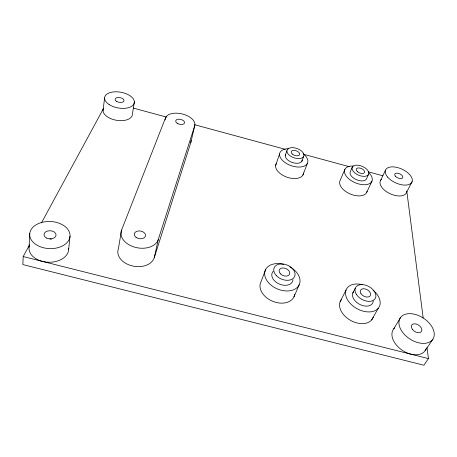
<?xml version="1.0" encoding="UTF-8"?>
<svg xmlns="http://www.w3.org/2000/svg" width="457" height="457" viewBox="0 0 457 457"><rect width="100%" height="100%" fill="white"/><g stroke="black" fill="none" stroke-linecap="round" stroke-linejoin="round"><path stroke-width="0.69" d="M29.545 244.838L23.193 256.554L22.85 264.58L423.873 365.212L428.426 358.596L426.998 347.509M29.071 247.066L29.756 233.344M68.636 249.653L70.024 236.189A20.199 13.561 2.6 0 0 40.593 222.77A20.199 13.561 2.6 0 0 38.959 246.197A20.199 13.561 2.6 0 0 70.024 236.189M103.036 110.394L104.584 98.072M134.369 101.848L132.433 113.97A14.858 8.077 10 0 1 115.861 120.18A14.858 8.077 10 0 1 103.59 108.343L41.421 222.942M121.556 230.088L118.409 248.597A18.566 13.036 9.4 0 0 131.884 265.831A18.566 13.036 9.4 0 0 154.243 257.742L190.786 142.607L194.722 125.778A15.15 8.3 13.3 0 0 182.869 114.101A15.15 8.3 13.3 0 0 165.525 117.86L121.556 230.088A19.023 12.962 9.9 0 0 135.432 247.386A19.023 12.962 9.9 0 0 158.259 239.542L194.722 125.778M165.12 119.905L165.525 117.86M154.243 257.742L158.259 239.542M275.64 165.445L279.587 153.923M285.265 155.46L286.905 150.776M301.854 161.281L303.591 156.62A8.906 4.89 19.6 0 0 293.588 147.725A8.906 4.89 19.6 0 0 289.132 155.072A8.906 4.89 19.6 0 0 303.591 156.62M265.734 269.316L261.09 281.592A18.131 12.733 23 0 0 273.389 301.574A18.131 12.733 23 0 0 294.714 294.297M302.928 175.037L307.264 163.629M344.875 169.404L340.082 180.584A14.567 8.1 23.1 0 0 350.919 194.265A14.567 8.1 23.1 0 0 367.085 191.18M293.948 296.861L299.198 284.762M352.256 167.188L350.268 171.735A8.86 4.804 23 0 0 358.579 180.435L360.762 180.852A8.86 4.804 23 0 0 366.537 178.773L368.616 174.243A8.912 4.781 22.9 0 0 357.957 165.217A8.912 4.781 22.9 0 0 354.678 172.82A8.912 4.781 22.9 0 0 368.616 174.243M366.794 192.208L371.981 181.126M385.502 170.153L380.293 181.041A14.316 7.643 24.7 0 0 391.923 194.499A14.316 7.643 24.7 0 0 406.77 191.026L423.182 317.952M340.111 301.803L346.063 289.989M352.775 293.063L355.26 288.236M406.553 192.38L412.145 181.583M371.69 319.911L378.265 308.258M393.7 328.88L400.675 317.347M425.141 350.656L432.802 339.3A19.468 12.442 33 0 0 414.59 314.25A19.468 12.442 33 0 0 402.389 332.016A19.468 12.442 33 0 0 432.802 339.3M23.193 256.554L428.426 358.596M133.204 108.063L166.908 117.203M194.425 124.67L285.219 149.302M303.791 154.34L349.188 166.656M368.451 171.878L382.897 175.796M380.584 180.446A14.316 7.643 24.7 0 1 381.458 179.407M426.061 348.897A19.131 12.493 33.6 0 1 402.337 350.348A19.131 12.493 33.6 0 1 394.574 327.92M68.63 248.242A19.84 13.596 1.9 0 1 47.614 262.192A19.84 13.596 1.9 0 1 29.305 245.889M303.568 172.963A14.561 8.283 19.6 0 1 286.922 177.19A14.561 8.283 19.6 0 1 276.394 163.423M373.238 317.084A18.314 12.276 29.3 0 1 350.81 320.517A18.314 12.276 29.3 0 1 341.385 299.592M190.963 140.408A14.853 8.432 13 0 1 190.786 142.607M49.824 238.96A5.992 4.073 2.2 0 1 51.35 239.205M373.123 290.246A18.628 12.213 28.9 0 1 373.118 311.383A18.628 12.213 28.9 0 1 346.44 297.644A18.628 12.213 28.9 0 1 362.401 284.722M373.26 301.037A11.174 7.329 28.9 0 1 365.886 306.156L363.172 305.733A11.174 7.329 28.9 0 1 353.975 299.404A11.174 7.329 28.9 0 1 353.769 291.435M368.416 172.358A14.767 8.009 23 0 1 366.691 184.559A14.767 8.009 23 0 1 346.195 176.065A14.767 8.009 23 0 1 353.181 166.045M303.151 153.758A14.761 8.192 19.6 0 1 302.648 166.639A14.761 8.192 19.6 0 1 281.409 159.202A14.761 8.192 19.6 0 1 288.801 148.736M302.243 160.059A8.854 4.913 19.6 0 1 295.519 163.235L293.28 162.806A8.854 4.913 19.6 0 1 285.699 154.255M289.847 266.854A18.446 12.676 22.8 0 1 294.171 289.532A18.446 12.676 22.8 0 1 265.597 278.13A18.446 12.676 22.8 0 1 283.608 264.363M292.983 279.73A11.065 7.603 22.8 0 1 284.46 285.305L281.655 284.865A11.065 7.603 22.8 0 1 273.16 271.298M177.242 123.293A4.541 2.491 13.3 0 0 184.525 123.013A4.541 2.491 13.3 0 0 178.653 119.203A4.541 2.491 13.3 0 0 177.242 123.293M136.072 237.354A5.707 3.885 9.9 0 0 145.446 236.24A5.707 3.885 9.9 0 0 138.282 230.951A5.707 3.885 9.9 0 0 136.072 237.354M46.688 238.108A6.055 4.067 2.6 0 0 56.074 235.201A6.055 4.067 2.6 0 0 47.328 231.093A6.055 4.067 2.6 0 0 46.688 238.108M109.189 104.596A15.07 7.98 10.3 0 0 133.947 103.882A15.07 7.98 10.3 0 0 115.301 91.794A15.07 7.98 10.3 0 0 109.189 104.596M116.432 101.305A4.519 2.394 10.3 0 0 123.887 101.146A4.519 2.394 10.3 0 0 118.357 97.495A4.519 2.394 10.3 0 0 116.432 101.305M412.288 329.24A5.838 3.73 33 0 0 421.428 331.525A5.838 3.73 33 0 0 416.064 323.99A5.838 3.73 33 0 0 412.288 329.24M387.667 177.116A14.51 7.546 24.5 0 0 411.077 183.263A14.51 7.546 24.5 0 0 397.601 167.576A14.51 7.546 24.5 0 0 387.667 177.116M395.425 176.173A4.353 2.262 24.5 0 0 402.457 178.064A4.353 2.262 24.5 0 0 398.475 173.352A4.353 2.262 24.5 0 0 395.425 176.173M356.591 294.714A11.254 7.312 28.7 0 0 374.717 299.221A11.254 7.312 28.7 0 0 364.983 285.008A11.254 7.312 28.7 0 0 356.591 294.714M361.001 293.748A5.627 3.656 28.7 0 0 370.067 296.039A5.627 3.656 28.7 0 0 365.246 288.927A5.627 3.656 28.7 0 0 361.001 293.748M357.534 171.741A4.456 2.388 22.9 0 0 364.515 172.472A4.456 2.388 22.9 0 0 359.208 167.953A4.456 2.388 22.9 0 0 357.534 171.741M292.28 154.055A4.45 2.445 19.6 0 0 299.518 154.854A4.45 2.445 19.6 0 0 294.542 150.399A4.45 2.445 19.6 0 0 292.28 154.055M276.451 275.742A11.145 7.586 22.7 0 0 294.565 276.685A11.145 7.586 22.7 0 0 282.209 263.918A11.145 7.586 22.7 0 0 276.451 275.742M280.427 273.834A5.57 3.793 22.7 0 0 289.492 274.349A5.57 3.793 22.7 0 0 283.357 267.945A5.57 3.793 22.7 0 0 280.427 273.834"/></g></svg>
